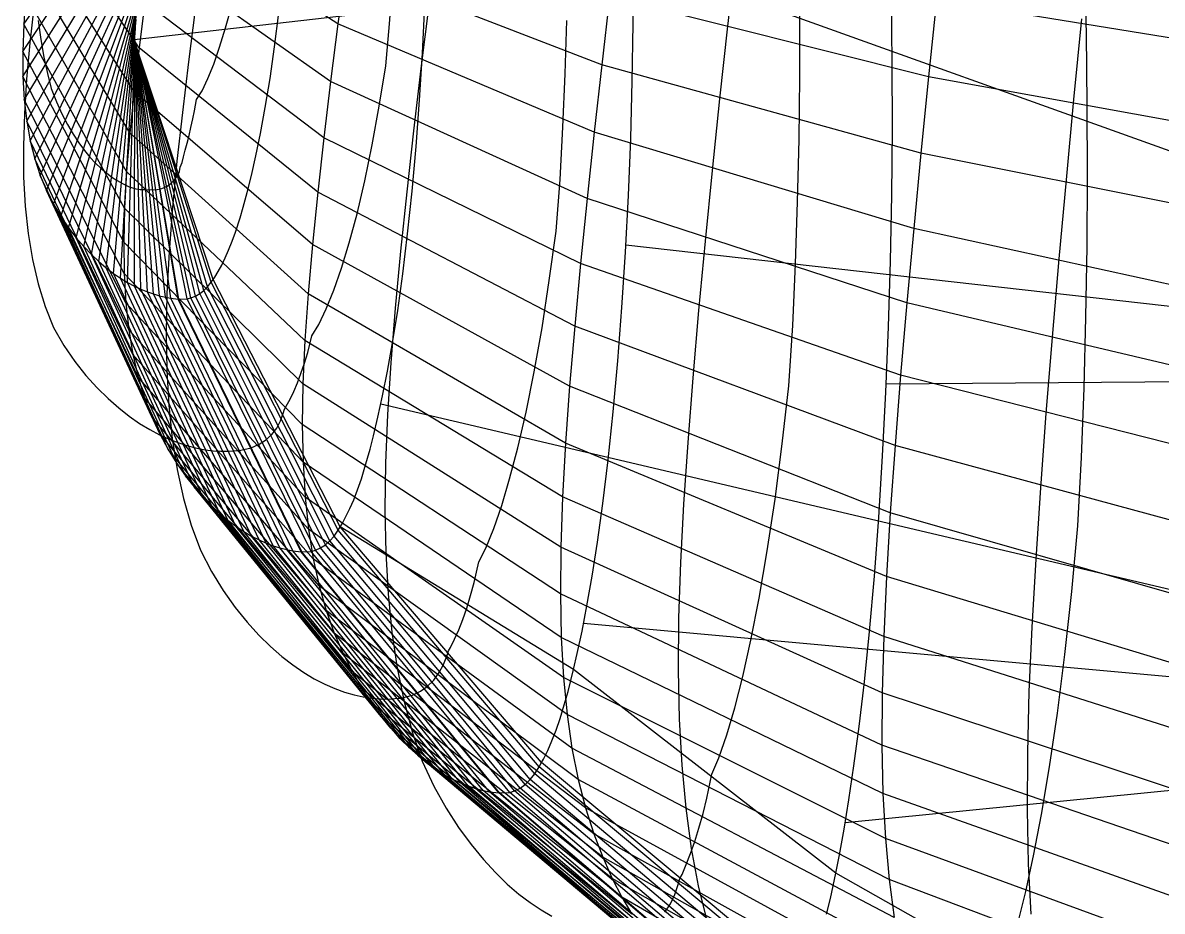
# Model space of a CAD drawing. Extents: x -454 to 454, y -3 to 309.
# Drawn here: x -453.9 to -354, y 82.7 to 160.7 of the extents above; entities that cross this region are included whole.
import ezdxf

# ---------------------------------------------------------------- set-up
doc = ezdxf.new("R2010")
doc.units = 0

msp = doc.modelspace()

# ---------------------------------------------------------------- linework, layer by layer
at = {"layer": 'default', "color": 5, "linetype": 'CONTINUOUS'}
for p, q in [((-453.865, 160.534, 212.493), (-442.811, 176.384, 240.527)), ((-453.946, 158.161, 212.471), (-442.948, 174.638, 240.524)), ((-453.93, 155.958, 212.475), (-443.075, 173.021, 240.52)), ((-453.813, 153.919, 212.507), (-443.193, 171.527, 240.517)), ((-443.739, 158.472, 182.105), (-452.653, 171.717, 212.822)), ((-453.6, 152.042, 212.565), (-443.301, 170.156, 240.515)), ((-426.286, 160.563, 153.62), (-442.04, 170.809, 183.087)), ((-453.293, 150.315, 212.648), (-443.4, 168.899, 240.512)), ((-444.183, 154.647, 181.848), (-453.07, 168.677, 212.709)), ((-452.895, 148.73, 212.756), (-443.49, 167.75, 240.51)), ((-452.411, 147.276, 212.888), (-443.573, 166.699, 240.508)), ((-426.931, 155.514, 153.125), (-442.656, 166.59, 182.731)), ((-444.552, 151.019, 181.635), (-453.418, 165.793, 212.614)), ((-451.855, 145.949, 213.039), (-443.648, 165.745, 240.506)), ((-425.602, 165.692, 154.144), (-426.286, 160.563, 153.62)), ((-403.141, 156.982, 124.529), (-425.602, 165.692, 154.144)), ((-451.245, 144.745, 213.204), (-443.716, 164.883, 240.504)), ((-450.601, 143.656, 213.379), (-443.777, 164.108, 240.503)), ((-453.686, 163.078, 212.542), (-453.865, 160.534, 212.493)), ((-444.832, 147.604, 181.473), (-453.686, 163.078, 212.542)), ((-449.938, 142.68, 213.558), (-443.831, 163.415, 240.501)), ((-449.265, 141.804, 213.741), (-443.88, 162.797, 240.5)), ((-448.59, 141.023, 213.924), (-443.923, 162.248, 240.499)), ((-443.226, 162.467, 182.401), (-443.739, 158.472, 182.105)), ((-427.527, 150.579, 152.668), (-443.226, 162.467, 182.401)), ((-402.441, 162.959, 125.251), (-403.141, 156.982, 124.529)), ((-374.46, 155.926, 97.618), (-402.441, 162.959, 125.251)), ((-373.755, 162.676, 98.508), (-374.46, 155.926, 97.618)), ((-341.496, 157.412, 72.242), (-373.755, 162.676, 98.508)), ((-447.921, 140.327, 214.106), (-443.961, 161.762, 240.498)), ((-447.263, 139.708, 214.284), (-443.995, 161.332, 240.497)), ((-453.865, 160.534, 212.493), (-453.946, 158.161, 212.471)), ((-445.012, 144.404, 181.369), (-453.865, 160.534, 212.493)), ((-446.616, 139.161, 214.46), (-444.025, 160.954, 240.497)), ((-445.983, 138.677, 214.632), (-444.051, 160.622, 240.496)), ((-445.36, 138.251, 214.801), (-444.074, 160.332, 240.495)), ((-444.75, 137.878, 214.966), (-444.094, 160.081, 240.495)), ((-444.094, 160.081, 240.495), (-444.11, 159.866, 240.494)), ((-444.074, 160.332, 240.495), (-444.094, 160.081, 240.495)), ((-444.051, 160.622, 240.496), (-444.074, 160.332, 240.495)), ((-444.025, 160.954, 240.497), (-444.051, 160.622, 240.496)), ((-426.286, 160.563, 153.62), (-426.931, 155.514, 153.125)), ((-403.804, 151.068, 123.845), (-426.286, 160.563, 153.62)), ((-444.163, 159.196, 240.493), (-444.164, 159.179, 240.493)), ((-444.161, 159.222, 240.493), (-444.163, 159.196, 240.493)), ((-437.415, 137.904, 216.956), (-444.163, 159.196, 240.493)), ((-444.159, 159.248, 240.493), (-444.161, 159.222, 240.493)), ((-437.729, 137.508, 216.871), (-444.161, 159.222, 240.493)), ((-444.157, 159.274, 240.493), (-444.159, 159.248, 240.493)), ((-438.056, 137.173, 216.782), (-444.159, 159.248, 240.493)), ((-444.155, 159.3, 240.493), (-444.157, 159.274, 240.493)), ((-438.411, 136.9, 216.686), (-444.157, 159.274, 240.493)), ((-444.153, 159.326, 240.493), (-444.155, 159.3, 240.493)), ((-438.786, 136.688, 216.584), (-444.155, 159.3, 240.493)), ((-444.154, 137.556, 215.128), (-444.11, 159.866, 240.494)), ((-444.151, 159.352, 240.493), (-444.153, 159.326, 240.493)), ((-439.195, 136.538, 216.473), (-444.153, 159.326, 240.493)), ((-444.149, 159.378, 240.493), (-444.151, 159.352, 240.493)), ((-439.525, 136.443, 216.384), (-444.151, 159.352, 240.493)), ((-444.147, 159.404, 240.494), (-444.149, 159.378, 240.493)), ((-440.257, 136.426, 216.185), (-444.149, 159.378, 240.493)), ((-444.145, 159.429, 240.494), (-444.147, 159.404, 240.494)), ((-440.309, 136.426, 216.171), (-444.147, 159.404, 240.494)), ((-444.143, 159.455, 240.494), (-444.145, 159.429, 240.494)), ((-440.958, 136.498, 215.995), (-444.145, 159.429, 240.494)), ((-444.141, 159.481, 240.494), (-444.143, 159.455, 240.494)), ((-441.412, 136.593, 215.872), (-444.143, 159.455, 240.494)), ((-444.139, 159.507, 240.494), (-444.141, 159.481, 240.494)), ((-441.947, 136.717, 215.727), (-444.141, 159.481, 240.494)), ((-444.136, 159.541, 240.494), (-444.139, 159.507, 240.494)), ((-442.469, 136.869, 215.585), (-444.139, 159.507, 240.494)), ((-444.124, 159.687, 240.494), (-444.136, 159.541, 240.494)), ((-443.015, 137.056, 215.437), (-444.136, 159.541, 240.494)), ((-444.11, 159.866, 240.494), (-444.124, 159.687, 240.494)), ((-443.574, 137.283, 215.285), (-444.124, 159.687, 240.494)), ((-453.946, 158.161, 212.471), (-453.93, 155.958, 212.475)), ((-445.084, 141.421, 181.327), (-453.946, 158.161, 212.471)), ((-443.739, 158.472, 182.105), (-444.183, 154.647, 181.848)), ((-428.061, 145.799, 152.259), (-443.739, 158.472, 182.105)), ((-403.141, 156.982, 124.529), (-403.804, 151.068, 123.845)), ((-375.132, 149.237, 96.768), (-403.141, 156.982, 124.529)), ((-453.93, 155.958, 212.475), (-453.813, 153.919, 212.507)), ((-445.047, 138.653, 181.349), (-453.93, 155.958, 212.475)), ((-426.931, 155.514, 153.125), (-427.527, 150.579, 152.668)), ((-404.428, 145.247, 123.201), (-426.931, 155.514, 153.125)), ((-374.46, 155.926, 97.618), (-375.132, 149.237, 96.768)), ((-342.164, 150.049, 71.246), (-374.46, 155.926, 97.618)), ((-444.183, 154.647, 181.848), (-444.552, 151.019, 181.635)), ((-428.521, 141.223, 151.906), (-444.183, 154.647, 181.848)), ((-453.813, 153.919, 212.507), (-453.6, 152.042, 212.565)), ((-444.898, 136.092, 181.435), (-453.813, 153.919, 212.507)), ((-453.6, 152.042, 212.565), (-453.293, 150.315, 212.648)), ((-444.643, 133.734, 181.583), (-453.6, 152.042, 212.565)), ((-444.552, 151.019, 181.635), (-444.832, 147.604, 181.473)), ((-428.901, 136.882, 151.615), (-444.552, 151.019, 181.635)), ((-403.804, 151.068, 123.845), (-404.428, 145.247, 123.201)), ((-375.768, 142.619, 95.966), (-403.804, 151.068, 123.845)), ((-453.293, 150.315, 212.648), (-452.895, 148.73, 212.756)), ((-444.282, 131.567, 181.791), (-453.293, 150.315, 212.648)), ((-427.527, 150.579, 152.668), (-428.061, 145.799, 152.259)), ((-405.003, 139.557, 122.608), (-427.527, 150.579, 152.668)), ((-375.132, 149.237, 96.768), (-375.768, 142.619, 95.966)), ((-342.8, 142.751, 70.296), (-375.132, 149.237, 96.768)), ((-452.895, 148.73, 212.756), (-452.411, 147.276, 212.888)), ((-443.82, 129.579, 182.058), (-452.895, 148.73, 212.756)), ((-452.411, 147.276, 212.888), (-451.855, 145.949, 213.039)), ((-443.262, 127.756, 182.38), (-452.411, 147.276, 212.888)), ((-444.832, 147.604, 181.473), (-445.012, 144.404, 181.369)), ((-429.183, 132.798, 151.399), (-444.832, 147.604, 181.473)), ((-451.855, 145.949, 213.039), (-451.245, 144.745, 213.204)), ((-442.624, 126.094, 182.75), (-451.855, 145.949, 213.039)), ((-428.061, 145.799, 152.259), (-428.521, 141.223, 151.906)), ((-405.517, 134.046, 122.078), (-428.061, 145.799, 152.259)), ((-404.428, 145.247, 123.201), (-405.003, 139.557, 122.608)), ((-376.366, 136.105, 95.21), (-404.428, 145.247, 123.201)), ((-451.245, 144.745, 213.204), (-450.601, 143.656, 213.379)), ((-441.927, 124.587, 183.152), (-451.245, 144.745, 213.204)), ((-445.012, 144.404, 181.369), (-445.084, 141.421, 181.327)), ((-429.358, 128.971, 151.264), (-445.012, 144.404, 181.369)), ((-450.601, 143.656, 213.379), (-449.938, 142.68, 213.558)), ((-441.191, 123.226, 183.578), (-450.601, 143.656, 213.379)), ((-449.938, 142.68, 213.558), (-449.265, 141.804, 213.741)), ((-440.436, 122.005, 184.014), (-449.938, 142.68, 213.558)), ((-375.768, 142.619, 95.966), (-376.366, 136.105, 95.21)), ((-343.401, 135.532, 69.401), (-375.768, 142.619, 95.966)), ((-449.265, 141.804, 213.741), (-448.59, 141.023, 213.924)), ((-439.669, 120.911, 184.457), (-449.265, 141.804, 213.741)), ((-448.59, 141.023, 213.924), (-447.921, 140.327, 214.106)), ((-438.903, 119.935, 184.901), (-448.59, 141.023, 213.924)), ((-445.084, 141.421, 181.327), (-445.047, 138.653, 181.349)), ((-429.416, 125.405, 151.22), (-445.084, 141.421, 181.327)), ((-428.521, 141.223, 151.906), (-428.901, 136.882, 151.615)), ((-405.957, 128.77, 121.624), (-428.521, 141.223, 151.906)), ((-447.921, 140.327, 214.106), (-447.263, 139.708, 214.284)), ((-438.142, 119.068, 185.34), (-447.921, 140.327, 214.106)), ((-447.263, 139.708, 214.284), (-446.616, 139.161, 214.46)), ((-437.395, 118.297, 185.772), (-447.263, 139.708, 214.284)), ((-446.616, 139.161, 214.46), (-445.983, 138.677, 214.632)), ((-436.661, 117.615, 186.197), (-446.616, 139.161, 214.46)), ((-405.003, 139.557, 122.608), (-405.517, 134.046, 122.078)), ((-376.915, 129.739, 94.516), (-405.003, 139.557, 122.608)), ((-445.983, 138.677, 214.632), (-445.36, 138.251, 214.801)), ((-435.943, 117.014, 186.611), (-445.983, 138.677, 214.632)), ((-445.36, 138.251, 214.801), (-444.75, 137.878, 214.966)), ((-435.237, 116.484, 187.019), (-445.36, 138.251, 214.801)), ((-445.047, 138.653, 181.349), (-444.898, 136.092, 181.435)), ((-429.357, 122.096, 151.265), (-445.047, 138.653, 181.349)), ((-437.415, 137.904, 216.956), (-437.244, 138.153, 217.003)), ((-444.75, 137.878, 214.966), (-444.154, 137.556, 215.128)), ((-434.546, 116.021, 187.419), (-444.75, 137.878, 214.966)), ((-444.154, 137.556, 215.128), (-443.574, 137.283, 215.285)), ((-433.871, 115.623, 187.809), (-444.154, 137.556, 215.128)), ((-443.574, 137.283, 215.285), (-443.015, 137.056, 215.437)), ((-433.215, 115.285, 188.188), (-443.574, 137.283, 215.285)), ((-443.015, 137.056, 215.437), (-442.469, 136.869, 215.585)), ((-432.583, 115.005, 188.554), (-443.015, 137.056, 215.437)), ((-438.411, 136.9, 216.686), (-438.056, 137.173, 216.782)), ((-438.056, 137.173, 216.782), (-437.729, 137.508, 216.871)), ((-426.994, 115.202, 191.785), (-438.056, 137.173, 216.782)), ((-437.729, 137.508, 216.871), (-437.415, 137.904, 216.956)), ((-426.628, 115.627, 191.996), (-437.729, 137.508, 216.871)), ((-426.277, 116.127, 192.199), (-437.415, 137.904, 216.956)), ((-444.898, 136.092, 181.435), (-444.643, 133.734, 181.583)), ((-429.176, 119.036, 151.404), (-444.898, 136.092, 181.435)), ((-442.469, 136.869, 215.585), (-441.947, 136.717, 215.727)), ((-431.966, 114.777, 188.91), (-442.469, 136.869, 215.585)), ((-441.947, 136.717, 215.727), (-441.412, 136.593, 215.872)), ((-431.376, 114.591, 189.251), (-441.947, 136.717, 215.727)), ((-441.412, 136.593, 215.872), (-440.958, 136.498, 215.995)), ((-430.772, 114.439, 189.601), (-441.412, 136.593, 215.872)), ((-440.958, 136.498, 215.995), (-440.309, 136.426, 216.171)), ((-430.26, 114.325, 189.896), (-440.958, 136.498, 215.995)), ((-440.309, 136.426, 216.171), (-440.257, 136.426, 216.185)), ((-429.527, 114.241, 190.32), (-440.309, 136.426, 216.171)), ((-440.257, 136.426, 216.185), (-439.525, 136.443, 216.384)), ((-429.469, 114.242, 190.354), (-440.257, 136.426, 216.185)), ((-439.525, 136.443, 216.384), (-439.195, 136.538, 216.473)), ((-428.644, 114.27, 190.831), (-439.525, 136.443, 216.384)), ((-439.195, 136.538, 216.473), (-438.786, 136.688, 216.584)), ((-428.273, 114.393, 191.045), (-439.195, 136.538, 216.473)), ((-438.786, 136.688, 216.584), (-438.411, 136.9, 216.686)), ((-427.813, 114.585, 191.311), (-438.786, 136.688, 216.584)), ((-427.391, 114.855, 191.555), (-438.411, 136.9, 216.686)), ((-428.901, 136.882, 151.615), (-429.183, 132.798, 151.399)), ((-406.316, 123.768, 121.253), (-428.901, 136.882, 151.615)), ((-376.366, 136.105, 95.21), (-376.915, 129.739, 94.516)), ((-343.965, 128.426, 68.559), (-376.366, 136.105, 95.21)), ((-405.517, 134.046, 122.078), (-405.957, 128.77, 121.624)), ((-377.404, 123.573, 93.899), (-405.517, 134.046, 122.078)), ((-444.643, 133.734, 181.583), (-444.282, 131.567, 181.791)), ((-428.879, 116.221, 151.632), (-444.643, 133.734, 181.583)), ((-429.183, 132.798, 151.399), (-429.358, 128.971, 151.264)), ((-406.579, 119.06, 120.982), (-429.183, 132.798, 151.399)), ((-444.282, 131.567, 181.791), (-443.82, 129.579, 182.058)), ((-428.469, 113.633, 151.946), (-444.282, 131.567, 181.791)), ((-443.82, 129.579, 182.058), (-443.262, 127.756, 182.38)), ((-427.949, 111.262, 152.345), (-443.82, 129.579, 182.058)), ((-376.915, 129.739, 94.516), (-377.404, 123.573, 93.899)), ((-344.482, 121.482, 67.788), (-376.915, 129.739, 94.516)), ((-429.358, 128.971, 151.264), (-429.416, 125.405, 151.22)), ((-406.735, 114.651, 120.821), (-429.358, 128.971, 151.264)), ((-405.957, 128.77, 121.624), (-406.316, 123.768, 121.253)), ((-377.82, 117.67, 93.373), (-405.957, 128.77, 121.624)), ((-443.262, 127.756, 182.38), (-442.624, 126.094, 182.75)), ((-427.325, 109.089, 152.823), (-443.262, 127.756, 182.38)), ((-442.624, 126.094, 182.75), (-441.927, 124.587, 183.152)), ((-426.614, 107.109, 153.368), (-442.624, 126.094, 182.75)), ((-429.416, 125.405, 151.22), (-429.357, 122.096, 151.265)), ((-406.774, 110.543, 120.781), (-429.416, 125.405, 151.22)), ((-441.927, 124.587, 183.152), (-441.191, 123.226, 183.578)), ((-425.84, 105.314, 153.962), (-441.927, 124.587, 183.152)), ((-441.191, 123.226, 183.578), (-440.436, 122.005, 184.014)), ((-425.025, 103.694, 154.587), (-441.191, 123.226, 183.578)), ((-406.316, 123.768, 121.253), (-406.579, 119.06, 120.982)), ((-378.157, 112.074, 92.948), (-406.316, 123.768, 121.253)), ((-377.404, 123.573, 93.899), (-377.82, 117.67, 93.373)), ((-344.941, 114.756, 67.104), (-377.404, 123.573, 93.899)), ((-440.436, 122.005, 184.014), (-439.669, 120.911, 184.457)), ((-424.189, 102.243, 155.228), (-440.436, 122.005, 184.014)), ((-429.357, 122.096, 151.265), (-429.176, 119.036, 151.404)), ((-406.697, 106.733, 120.861), (-429.357, 122.096, 151.265)), ((-439.669, 120.911, 184.457), (-438.903, 119.935, 184.901)), ((-423.341, 100.943, 155.878), (-439.669, 120.911, 184.457)), ((-438.903, 119.935, 184.901), (-438.142, 119.068, 185.34)), ((-422.494, 99.785, 156.527), (-438.903, 119.935, 184.901)), ((-438.142, 119.068, 185.34), (-437.395, 118.297, 185.772)), ((-421.655, 98.755, 157.171), (-438.142, 119.068, 185.34)), ((-429.176, 119.036, 151.404), (-428.879, 116.221, 151.632)), ((-406.497, 103.21, 121.067), (-429.176, 119.036, 151.404)), ((-406.579, 119.06, 120.982), (-406.735, 114.651, 120.821)), ((-378.399, 106.808, 92.642), (-406.579, 119.06, 120.982)), ((-437.395, 118.297, 185.772), (-436.661, 117.615, 186.197)), ((-420.831, 97.841, 157.803), (-437.395, 118.297, 185.772)), ((-436.661, 117.615, 186.197), (-435.943, 117.014, 186.611)), ((-420.022, 97.034, 158.423), (-436.661, 117.615, 186.197)), ((-435.943, 117.014, 186.611), (-435.237, 116.484, 187.019)), ((-419.231, 96.322, 159.029), (-435.943, 117.014, 186.611)), ((-377.82, 117.67, 93.373), (-378.157, 112.074, 92.948)), ((-345.329, 108.318, 66.525), (-377.82, 117.67, 93.373)), ((-435.237, 116.484, 187.019), (-434.546, 116.021, 187.419)), ((-418.455, 95.696, 159.625), (-435.237, 116.484, 187.019)), ((-434.546, 116.021, 187.419), (-433.871, 115.623, 187.809)), ((-417.694, 95.15, 160.208), (-434.546, 116.021, 187.419)), ((-428.879, 116.221, 151.632), (-428.469, 113.633, 151.946)), ((-406.182, 99.97, 121.392), (-428.879, 116.221, 151.632)), ((-426.628, 115.627, 191.996), (-426.277, 116.127, 192.199)), ((-426.277, 116.127, 192.199), (-426.086, 116.441, 192.309)), ((-408.635, 95.36, 167.154), (-426.277, 116.127, 192.199)), ((-433.871, 115.623, 187.809), (-433.215, 115.285, 188.188)), ((-416.952, 94.681, 160.777), (-433.871, 115.623, 187.809)), ((-433.215, 115.285, 188.188), (-432.583, 115.005, 188.554)), ((-416.231, 94.283, 161.33), (-433.215, 115.285, 188.188)), ((-432.583, 115.005, 188.554), (-431.966, 114.777, 188.91)), ((-415.536, 93.955, 161.863), (-432.583, 115.005, 188.554)), ((-427.391, 114.855, 191.555), (-426.994, 115.202, 191.785)), ((-426.994, 115.202, 191.785), (-426.628, 115.627, 191.996)), ((-409.414, 94.248, 166.557), (-426.994, 115.202, 191.785)), ((-409.015, 94.759, 166.863), (-426.628, 115.627, 191.996)), ((-431.966, 114.777, 188.91), (-431.376, 114.591, 189.251)), ((-414.859, 93.688, 162.382), (-431.966, 114.777, 188.91)), ((-431.376, 114.591, 189.251), (-430.772, 114.439, 189.601)), ((-414.211, 93.472, 162.879), (-431.376, 114.591, 189.251)), ((-430.772, 114.439, 189.601), (-430.26, 114.325, 189.896)), ((-413.548, 93.297, 163.387), (-430.772, 114.439, 189.601)), ((-430.26, 114.325, 189.896), (-429.527, 114.241, 190.32)), ((-412.986, 93.166, 163.818), (-430.26, 114.325, 189.896)), ((-429.527, 114.241, 190.32), (-429.469, 114.242, 190.354)), ((-412.183, 93.073, 164.434), (-429.527, 114.241, 190.32)), ((-429.469, 114.242, 190.354), (-428.644, 114.27, 190.831)), ((-412.119, 93.074, 164.483), (-429.469, 114.242, 190.354)), ((-428.644, 114.27, 190.831), (-428.273, 114.393, 191.045)), ((-411.215, 93.117, 165.176), (-428.644, 114.27, 190.831)), ((-428.273, 114.393, 191.045), (-427.813, 114.585, 191.311)), ((-410.809, 93.267, 165.487), (-428.273, 114.393, 191.045)), ((-427.813, 114.585, 191.311), (-427.391, 114.855, 191.555)), ((-410.307, 93.502, 165.873), (-427.813, 114.585, 191.311)), ((-409.847, 93.828, 166.225), (-427.391, 114.855, 191.555)), ((-406.735, 114.651, 120.821), (-406.774, 110.543, 120.781)), ((-378.537, 101.878, 92.468), (-406.735, 114.651, 120.821)), ((-428.469, 113.633, 151.946), (-427.949, 111.262, 152.345)), ((-405.753, 96.994, 121.834), (-428.469, 113.633, 151.946)), ((-378.157, 112.074, 92.948), (-378.399, 106.808, 92.642)), ((-345.641, 102.215, 66.059), (-378.157, 112.074, 92.948)), ((-427.949, 111.262, 152.345), (-427.325, 109.089, 152.823)), ((-405.215, 94.268, 122.389), (-427.949, 111.262, 152.345)), ((-406.774, 110.543, 120.781), (-406.697, 106.733, 120.861)), ((-378.558, 97.285, 92.441), (-406.774, 110.543, 120.781)), ((-427.325, 109.089, 152.823), (-426.614, 107.109, 153.368)), ((-404.573, 91.772, 123.051), (-427.325, 109.089, 152.823)), ((-426.614, 107.109, 153.368), (-425.84, 105.314, 153.962)), ((-403.844, 89.497, 123.804), (-426.614, 107.109, 153.368)), ((-406.697, 106.733, 120.861), (-406.497, 103.21, 121.067)), ((-378.465, 93.026, 92.559), (-406.697, 106.733, 120.861)), ((-378.399, 106.808, 92.642), (-378.537, 101.878, 92.468)), ((-345.861, 96.474, 65.731), (-378.399, 106.808, 92.642)), ((-425.84, 105.314, 153.962), (-425.025, 103.694, 154.587)), ((-403.052, 87.438, 124.62), (-425.84, 105.314, 153.962)), ((-425.025, 103.694, 154.587), (-424.189, 102.243, 155.228)), ((-402.219, 85.581, 125.479), (-425.025, 103.694, 154.587)), ((-406.497, 103.21, 121.067), (-406.182, 99.97, 121.392)), ((-378.251, 89.09, 92.83), (-406.497, 103.21, 121.067)), ((-424.189, 102.243, 155.228), (-423.341, 100.943, 155.878)), ((-401.367, 83.917, 126.358), (-424.189, 102.243, 155.228)), ((-378.537, 101.878, 92.468), (-378.558, 97.285, 92.441)), ((-345.98, 91.098, 65.554), (-378.537, 101.878, 92.468)), ((-423.341, 100.943, 155.878), (-422.494, 99.785, 156.527)), ((-400.504, 82.429, 127.249), (-423.341, 100.943, 155.878)), ((-422.494, 99.785, 156.527), (-421.655, 98.755, 157.171)), ((-399.642, 81.103, 128.138), (-422.494, 99.785, 156.527)), ((-406.182, 99.97, 121.392), (-405.753, 96.994, 121.834)), ((-377.923, 85.471, 93.244), (-406.182, 99.97, 121.392)), ((-421.655, 98.755, 157.171), (-420.831, 97.841, 157.803)), ((-398.788, 79.925, 129.019), (-421.655, 98.755, 157.171)), ((-420.831, 97.841, 157.803), (-420.022, 97.034, 158.423)), ((-397.951, 78.881, 129.882), (-420.831, 97.841, 157.803)), ((-420.022, 97.034, 158.423), (-419.231, 96.322, 159.029)), ((-397.129, 77.959, 130.73), (-420.022, 97.034, 158.423)), ((-405.753, 96.994, 121.834), (-405.215, 94.268, 122.389)), ((-377.483, 82.148, 93.799), (-405.753, 96.994, 121.834)), ((-378.558, 97.285, 92.441), (-378.465, 93.026, 92.559)), ((-345.987, 86.091, 65.544), (-378.558, 97.285, 92.441)), ((-419.231, 96.322, 159.029), (-418.455, 95.696, 159.625)), ((-396.327, 77.147, 131.558), (-419.231, 96.322, 159.029)), ((-418.455, 95.696, 159.625), (-417.694, 95.15, 160.208)), ((-395.539, 76.434, 132.371), (-418.455, 95.696, 159.625)), ((-417.694, 95.15, 160.208), (-416.952, 94.681, 160.777)), ((-394.767, 75.812, 133.167), (-417.694, 95.15, 160.208)), ((-409.015, 94.759, 166.863), (-408.635, 95.36, 167.154)), ((-408.635, 95.36, 167.154), (-408.428, 95.738, 167.313)), ((-385.617, 76.144, 142.606), (-408.635, 95.36, 167.154)), ((-416.952, 94.681, 160.777), (-416.231, 94.283, 161.33)), ((-394.015, 75.279, 133.943), (-416.952, 94.681, 160.777)), ((-416.231, 94.283, 161.33), (-415.536, 93.955, 161.863)), ((-393.284, 74.828, 134.696), (-416.231, 94.283, 161.33)), ((-409.847, 93.828, 166.225), (-409.414, 94.248, 166.557)), ((-409.414, 94.248, 166.557), (-409.015, 94.759, 166.863)), ((-386.397, 74.854, 141.801), (-409.414, 94.248, 166.557)), ((-385.998, 75.447, 142.213), (-409.015, 94.759, 166.863)), ((-405.215, 94.268, 122.389), (-404.573, 91.772, 123.051)), ((-376.935, 79.106, 94.492), (-405.215, 94.268, 122.389)), ((-415.536, 93.955, 161.863), (-414.859, 93.688, 162.382)), ((-392.581, 74.457, 135.422), (-415.536, 93.955, 161.863)), ((-414.859, 93.688, 162.382), (-414.211, 93.472, 162.879)), ((-391.895, 74.156, 136.13), (-414.859, 93.688, 162.382)), ((-414.211, 93.472, 162.879), (-413.548, 93.297, 163.387)), ((-391.239, 73.914, 136.806), (-414.211, 93.472, 162.879)), ((-413.548, 93.297, 163.387), (-412.986, 93.166, 163.818)), ((-390.568, 73.719, 137.498), (-413.548, 93.297, 163.387)), ((-412.986, 93.166, 163.818), (-412.183, 93.073, 164.434)), ((-390.001, 73.573, 138.084), (-412.986, 93.166, 163.818)), ((-412.183, 93.073, 164.434), (-412.119, 93.074, 164.483)), ((-389.188, 73.475, 138.922), (-412.183, 93.073, 164.434)), ((-412.119, 93.074, 164.483), (-411.215, 93.117, 165.176)), ((-389.124, 73.476, 138.989), (-412.119, 93.074, 164.483)), ((-411.215, 93.117, 165.176), (-410.809, 93.267, 165.487)), ((-388.211, 73.534, 139.93), (-411.215, 93.117, 165.176)), ((-410.809, 93.267, 165.487), (-410.307, 93.502, 165.873)), ((-387.802, 73.712, 140.352), (-410.809, 93.267, 165.487)), ((-410.307, 93.502, 165.873), (-409.847, 93.828, 166.225)), ((-387.295, 73.987, 140.874), (-410.307, 93.502, 165.873)), ((-386.832, 74.367, 141.352), (-409.847, 93.828, 166.225)), ((-378.465, 93.026, 92.559), (-378.251, 89.09, 92.83)), ((-345.882, 81.45, 65.701), (-378.465, 93.026, 92.559)), ((-404.573, 91.772, 123.051), (-403.844, 89.497, 123.804)), ((-376.284, 76.321, 95.313), (-404.573, 91.772, 123.051)), ((-403.844, 89.497, 123.804), (-403.052, 87.438, 124.62)), ((-375.548, 73.786, 96.244), (-403.844, 89.497, 123.804)), ((-378.251, 89.09, 92.83), (-377.923, 85.471, 93.244)), ((-345.66, 77.162, 66.031), (-378.251, 89.09, 92.83)), ((-403.052, 87.438, 124.62), (-402.219, 85.581, 125.479)), ((-374.75, 71.491, 97.251), (-403.052, 87.438, 124.62)), ((-402.219, 85.581, 125.479), (-401.367, 83.917, 126.358)), ((-373.912, 69.423, 98.31), (-402.219, 85.581, 125.479)), ((-377.923, 85.471, 93.244), (-377.483, 82.148, 93.799)), ((-345.328, 73.22, 66.526), (-377.923, 85.471, 93.244)), ((-401.367, 83.917, 126.358), (-400.504, 82.429, 127.249)), ((-373.055, 67.572, 99.392), (-401.367, 83.917, 126.358))]:
    msp.add_line(p, q, dxfattribs=at)
at = {"layer": 'default', "color": 8, "linetype": 'CONTINUOUS'}
for p, q in [((-298.202, 129.591, 295.527), (-418.384, 172.795, 196.761)), ((-334.782, 171.681, 358.105), (-444.164, 159.179, 240.493)), ((-298.202, 129.591, 295.527), (-401.028, 141.14, 172.987)), ((-298.202, 129.591, 295.527), (-378.182, 128.946, 150.276))]:
    msp.add_line(p, q, dxfattribs=at)
at = {"layer": 'default', "color": 4, "linetype": 'CONTINUOUS'}
for p, q in [((-391.377, 166.795, 108.091), (-392.103, 160.374, 107.26)), ((-360.616, 159.717, 143.39), (-360.743, 166.014, 143.241)), ((-421.752, 160.583, 208.95), (-421.494, 164.355, 209.06)), ((-452.949, 162.266, 195.417), (-453.325, 158.92, 195.26)), ((-436.15, 160.226, 229.883), (-435.609, 162.186, 230.015)), ((-418.325, 162.226, 135.794), (-419.007, 156.669, 135.18)), ((-438.813, 161.827, 165.22), (-439.407, 157.25, 164.822)), ((-385.767, 155.923, 165.102), (-385.764, 161.412, 165.101)), ((-361.046, 161.02, 80.688), (-361.739, 153.93, 79.737)), ((-452.584, 160.867, 225.432), (-452.377, 159.208, 225.502)), ((-436.676, 158.521, 229.754), (-436.15, 160.226, 229.883)), ((-422.092, 156.892, 208.805), (-421.752, 160.583, 208.95)), ((-406.338, 156.177, 187.203), (-406.191, 160.856, 187.302)), ((-392.103, 160.374, 107.26), (-392.799, 154.005, 106.467)), ((-452.377, 159.208, 225.502), (-452.107, 157.663, 225.588)), ((-360.538, 153.472, 143.486), (-360.616, 159.717, 143.39)), ((-453.325, 158.92, 195.26), (-453.615, 155.734, 195.14)), ((-437.193, 157.052, 229.625), (-436.676, 158.521, 229.754)), ((-452.107, 157.663, 225.588), (-451.788, 156.229, 225.685)), ((-439.407, 157.25, 164.822), (-439.943, 152.803, 164.464)), ((-437.702, 155.792, 229.497), (-437.193, 157.052, 229.625)), ((-451.788, 156.229, 225.685), (-451.45, 154.906, 225.786)), ((-422.664, 153.342, 208.558), (-422.092, 156.892, 208.805)), ((-419.007, 156.669, 135.18), (-419.654, 151.194, 134.604)), ((-406.544, 151.515, 187.065), (-406.338, 156.177, 187.203)), ((-453.615, 155.734, 195.14), (-453.809, 152.707, 195.061)), ((-438.219, 154.71, 229.365), (-437.702, 155.792, 229.497)), ((-385.829, 150.44, 165.05), (-385.767, 155.923, 165.102)), ((-451.45, 154.906, 225.786), (-450.998, 153.727, 225.917)), ((-438.693, 153.944, 229.243), (-438.219, 154.71, 229.365)), ((-392.799, 154.005, 106.467), (-393.455, 147.702, 105.714)), ((-450.998, 153.727, 225.917), (-450.511, 152.673, 226.056)), ((-438.869, 152.938, 229.202), (-438.693, 153.944, 229.243)), ((-423.279, 149.957, 208.293), (-422.664, 153.342, 208.558)), ((-361.739, 153.93, 79.737), (-362.402, 146.9, 78.83)), ((-360.514, 147.251, 143.516), (-360.538, 153.472, 143.486)), ((-453.809, 152.707, 195.061), (-453.896, 149.841, 195.027)), ((-450.511, 152.673, 226.056), (-450.026, 151.728, 226.195)), ((-439.943, 152.803, 164.464), (-440.419, 148.531, 164.145)), ((-439.188, 151.488, 229.128), (-439.021, 152.233, 229.166)), ((-439.021, 152.233, 229.166), (-438.869, 152.938, 229.202)), ((-450.026, 151.728, 226.195), (-449.525, 150.887, 226.337)), ((-439.355, 150.784, 229.089), (-439.188, 151.488, 229.128)), ((-419.654, 151.194, 134.604), (-420.252, 145.83, 134.072)), ((-406.804, 146.906, 186.889), (-406.544, 151.515, 187.065)), ((-449.525, 150.887, 226.337), (-449.025, 150.139, 226.478)), ((-449.025, 150.139, 226.478), (-448.539, 149.472, 226.614)), ((-439.695, 149.477, 229.011), (-439.524, 150.115, 229.05)), ((-439.524, 150.115, 229.05), (-439.355, 150.784, 229.089)), ((-385.955, 144.961, 164.937), (-385.829, 150.44, 165.05)), ((-453.896, 149.841, 195.027), (-453.871, 147.131, 195.043)), ((-448.539, 149.472, 226.614), (-448.05, 148.884, 226.751)), ((-439.852, 148.898, 228.972), (-439.695, 149.477, 229.011)), ((-423.931, 146.784, 208.011), (-423.279, 149.957, 208.293)), ((-448.05, 148.884, 226.751), (-447.565, 148.361, 226.887)), ((-447.565, 148.361, 226.887), (-447.086, 147.899, 227.02)), ((-440.419, 148.531, 164.145), (-440.807, 144.452, 163.89)), ((-440.208, 147.62, 228.89), (-440.134, 147.985, 228.908)), ((-440.134, 147.985, 228.908), (-439.948, 148.405, 228.959)), ((-439.948, 148.405, 228.959), (-439.852, 148.898, 228.972)), ((-453.871, 147.131, 195.043), (-453.741, 144.572, 195.101)), ((-447.086, 147.899, 227.02), (-446.608, 147.49, 227.153)), ((-446.608, 147.49, 227.153), (-446.136, 147.124, 227.284)), ((-446.136, 147.124, 227.284), (-445.661, 146.815, 227.415)), ((-440.62, 146.887, 228.782), (-440.371, 147.245, 228.848)), ((-440.371, 147.245, 228.848), (-440.208, 147.62, 228.89)), ((-393.455, 147.702, 105.714), (-394.076, 141.492, 105.008)), ((-360.552, 141.037, 143.479), (-360.514, 147.251, 143.516)), ((-445.661, 146.815, 227.415), (-445.187, 146.553, 227.545)), ((-445.187, 146.553, 227.545), (-444.606, 146.273, 227.71)), ((-444.606, 146.273, 227.71), (-444.034, 146.106, 227.86)), ((-444.034, 146.106, 227.86), (-443.644, 146.049, 227.966)), ((-443.644, 146.049, 227.966), (-443.293, 146.03, 228.06)), ((-443.293, 146.03, 228.06), (-442.92, 145.997, 228.164)), ((-442.92, 145.997, 228.164), (-442.541, 146.04, 228.261)), ((-442.541, 146.04, 228.261), (-442.286, 146.011, 228.335)), ((-442.286, 146.011, 228.335), (-441.749, 146.125, 228.482)), ((-441.749, 146.125, 228.482), (-441.284, 146.32, 228.604)), ((-441.284, 146.32, 228.604), (-440.947, 146.566, 228.696)), ((-440.947, 146.566, 228.696), (-440.62, 146.887, 228.782)), ((-424.618, 143.9, 207.713), (-423.931, 146.784, 208.011)), ((-407.154, 142.395, 186.655), (-406.804, 146.906, 186.889)), ((-362.402, 146.9, 78.83), (-363.026, 139.942, 77.971)), ((-420.252, 145.83, 134.072), (-420.789, 140.619, 133.595)), ((-453.741, 144.572, 195.101), (-453.481, 142.165, 195.217)), ((-440.807, 144.452, 163.89), (-441.102, 140.576, 163.696)), ((-386.133, 139.501, 164.778), (-385.955, 144.961, 164.937)), ((-425.31, 141.344, 207.412), (-424.618, 143.9, 207.713)), ((-453.481, 142.165, 195.217), (-453.099, 139.895, 195.385)), ((-407.744, 138.052, 186.256), (-407.154, 142.395, 186.655)), ((-425.99, 139.125, 207.116), (-425.31, 141.344, 207.412)), ((-394.076, 141.492, 105.008), (-394.649, 135.41, 104.358)), ((-360.652, 134.826, 143.363), (-360.552, 141.037, 143.479)), ((-441.102, 140.576, 163.696), (-441.293, 136.9, 163.574)), ((-420.789, 140.619, 133.595), (-421.263, 135.615, 133.173)), ((-453.099, 139.895, 195.385), (-452.596, 137.76, 195.605)), ((-426.66, 137.215, 206.825), (-425.99, 139.125, 207.116)), ((-386.378, 134.102, 164.558), (-386.133, 139.501, 164.778)), ((-363.026, 139.942, 77.971), (-363.616, 133.087, 77.166)), ((-408.382, 133.91, 185.825), (-407.744, 138.052, 186.256)), ((-452.596, 137.76, 195.605), (-451.976, 135.765, 195.873)), ((-427.318, 135.579, 206.54), (-426.66, 137.215, 206.825)), ((-441.293, 136.9, 163.574), (-441.366, 133.428, 163.529)), ((-451.976, 135.765, 195.873), (-451.246, 133.938, 196.187)), ((-427.981, 134.18, 206.252), (-427.318, 135.579, 206.54)), ((-421.263, 135.615, 133.173), (-421.648, 130.839, 132.837)), ((-394.649, 135.41, 104.358), (-395.161, 129.502, 103.777)), ((-428.572, 133.202, 205.996), (-427.981, 134.18, 206.252)), ((-386.727, 128.819, 164.247), (-386.378, 134.102, 164.558)), ((-360.815, 128.638, 143.177), (-360.652, 134.826, 143.363)), ((-451.246, 133.938, 196.187), (-450.335, 132.352, 196.578)), ((-441.366, 133.428, 163.529), (-441.319, 130.156, 163.567)), ((-428.936, 131.723, 205.839), (-428.572, 133.202, 205.996)), ((-409.062, 130.028, 185.365), (-408.382, 133.91, 185.825)), ((-363.616, 133.087, 77.166), (-364.16, 126.375, 76.426)), ((-450.335, 132.352, 196.578), (-449.38, 130.953, 196.989)), ((-429.222, 130.793, 205.715), (-428.936, 131.723, 205.839)), ((-449.38, 130.953, 196.989), (-448.403, 129.727, 197.411)), ((-441.319, 130.156, 163.567), (-441.142, 127.077, 163.688)), ((-429.533, 129.881, 205.581), (-429.222, 130.793, 205.715)), ((-421.648, 130.839, 132.837), (-421.935, 126.303, 132.587)), ((-409.78, 126.496, 184.878), (-409.062, 130.028, 185.365)), ((-448.403, 129.727, 197.411), (-447.425, 128.646, 197.833)), ((-430.167, 128.316, 205.307), (-429.847, 129.06, 205.445)), ((-429.847, 129.06, 205.445), (-429.533, 129.881, 205.581)), ((-395.161, 129.502, 103.777), (-395.6, 123.829, 103.279)), ((-447.425, 128.646, 197.833), (-446.467, 127.69, 198.247)), ((-430.494, 127.64, 205.165), (-430.167, 128.316, 205.307)), ((-387.307, 123.727, 163.726), (-386.727, 128.819, 164.247)), ((-361.035, 122.517, 142.924), (-360.815, 128.638, 143.177)), ((-446.467, 127.69, 198.247), (-445.518, 126.866, 198.657)), ((-441.142, 127.077, 163.688), (-440.84, 124.189, 163.896)), ((-430.98, 126.773, 204.953), (-430.823, 127.033, 205.022)), ((-430.823, 127.033, 205.022), (-430.494, 127.64, 205.165)), ((-445.518, 126.866, 198.657), (-444.598, 126.138, 199.056)), ((-444.598, 126.138, 199.056), (-443.69, 125.514, 199.449)), ((-431.317, 125.727, 204.812), (-431.089, 126.382, 204.908)), ((-431.089, 126.382, 204.908), (-430.98, 126.773, 204.953)), ((-421.935, 126.303, 132.587), (-422.115, 122.007, 132.436)), ((-410.506, 123.366, 184.384), (-409.78, 126.496, 184.878)), ((-364.16, 126.375, 76.426), (-364.644, 119.857, 75.768)), ((-443.69, 125.514, 199.449), (-442.806, 124.976, 199.832)), ((-432.097, 124.531, 204.476), (-431.643, 125.088, 204.672)), ((-431.643, 125.088, 204.672), (-431.317, 125.727, 204.812)), ((-442.806, 124.976, 199.832), (-441.943, 124.505, 200.206)), ((-441.943, 124.505, 200.206), (-441.094, 124.115, 200.574)), ((-441.094, 124.115, 200.574), (-440.266, 123.794, 200.933)), ((-440.84, 124.189, 163.896), (-440.409, 121.475, 164.19)), ((-433.199, 123.68, 203.995), (-432.64, 124.043, 204.242)), ((-432.64, 124.043, 204.242), (-432.097, 124.531, 204.476)), ((-440.266, 123.794, 200.933), (-439.463, 123.537, 201.281)), ((-439.463, 123.537, 201.281), (-438.687, 123.343, 201.617)), ((-438.687, 123.343, 201.617), (-437.95, 123.201, 201.936)), ((-437.95, 123.201, 201.936), (-437.246, 123.117, 202.242)), ((-437.246, 123.117, 202.242), (-436.564, 123.085, 202.534)), ((-436.564, 123.085, 202.534), (-435.918, 123.068, 202.82)), ((-435.918, 123.068, 202.82), (-435.11, 123.145, 203.165)), ((-435.11, 123.145, 203.165), (-434.813, 123.148, 203.293)), ((-434.813, 123.148, 203.293), (-433.896, 123.379, 203.705)), ((-433.896, 123.379, 203.705), (-433.199, 123.68, 203.995)), ((-411.227, 120.646, 183.895), (-410.506, 123.366, 184.384)), ((-395.6, 123.829, 103.279), (-395.975, 118.422, 102.863)), ((-387.938, 118.87, 163.159), (-387.307, 123.727, 163.726)), ((-422.115, 122.007, 132.436), (-422.169, 117.953, 132.392)), ((-361.35, 116.526, 142.566), (-361.035, 122.517, 142.924)), ((-440.409, 121.475, 164.19), (-439.847, 118.933, 164.571)), ((-411.923, 118.301, 183.422), (-411.227, 120.646, 183.895)), ((-364.644, 119.857, 75.768), (-365.056, 113.599, 75.208)), ((-439.847, 118.933, 164.571), (-439.16, 116.566, 165.034)), ((-412.613, 116.29, 182.955), (-411.923, 118.301, 183.422)), ((-395.975, 118.422, 102.863), (-396.241, 113.29, 102.569)), ((-388.614, 114.317, 162.551), (-387.938, 118.87, 163.159)), ((-422.169, 117.953, 132.392), (-422.1, 114.137, 132.462)), ((-439.16, 116.566, 165.034), (-438.358, 114.399, 165.572)), ((-413.304, 114.566, 182.486), (-412.613, 116.29, 182.955)), ((-361.901, 110.749, 141.933), (-361.35, 116.526, 142.566)), ((-438.358, 114.399, 165.572), (-437.39, 112.503, 166.221)), ((-422.1, 114.137, 132.462), (-421.895, 110.55, 132.65)), ((-413.915, 113.355, 182.072), (-413.304, 114.566, 182.486)), ((-389.324, 110.172, 161.911), (-388.614, 114.317, 162.551)), ((-414.326, 111.55, 181.795), (-413.915, 113.355, 182.072)), ((-396.241, 113.29, 102.569), (-396.4, 108.433, 102.399)), ((-365.056, 113.599, 75.208), (-365.396, 107.635, 74.757)), ((-437.39, 112.503, 166.221), (-436.352, 110.842, 166.918)), ((-414.645, 110.417, 181.579), (-414.326, 111.55, 181.795)), ((-436.352, 110.842, 166.918), (-435.314, 109.366, 167.617)), ((-421.895, 110.55, 132.65), (-421.56, 107.192, 132.956)), ((-414.992, 109.306, 181.346), (-414.645, 110.417, 181.579)), ((-390.051, 106.498, 161.252), (-389.324, 110.172, 161.911)), ((-362.505, 105.239, 141.241), (-361.901, 110.749, 141.933)), ((-435.314, 109.366, 167.617), (-434.263, 108.072, 168.325)), ((-415.342, 108.308, 181.109), (-414.992, 109.306, 181.346)), ((-434.263, 108.072, 168.325), (-433.232, 106.926, 169.02)), ((-415.697, 107.404, 180.869), (-415.342, 108.308, 181.109)), ((-396.4, 108.433, 102.399), (-396.435, 103.856, 102.365)), ((-421.56, 107.192, 132.956), (-421.09, 104.043, 133.383)), ((-416.06, 106.586, 180.624), (-415.697, 107.404, 180.869)), ((-365.396, 107.635, 74.757), (-365.651, 101.98, 74.42)), ((-433.232, 106.926, 169.02), (-432.212, 105.936, 169.707)), ((-416.425, 105.849, 180.376), (-416.06, 106.586, 180.624)), ((-390.775, 103.303, 160.599), (-390.051, 106.498, 161.252)), ((-432.212, 105.936, 169.707), (-431.223, 105.062, 170.376)), ((-431.223, 105.062, 170.376), (-430.246, 104.31, 171.035)), ((-417.034, 104.347, 179.968), (-416.746, 105.091, 180.159)), ((-416.746, 105.091, 180.159), (-416.598, 105.536, 180.257)), ((-416.598, 105.536, 180.257), (-416.425, 105.849, 180.376)), ((-363.154, 100.072, 140.495), (-362.505, 105.239, 141.241)), ((-430.246, 104.31, 171.035), (-429.296, 103.661, 171.677)), ((-421.09, 104.043, 133.383), (-420.483, 101.1, 133.93)), ((-417.409, 103.635, 179.717), (-417.034, 104.347, 179.968)), ((-429.296, 103.661, 171.677), (-428.368, 103.093, 172.304)), ((-428.368, 103.093, 172.304), (-427.455, 102.62, 172.921)), ((-418.45, 102.427, 179.016), (-417.884, 102.988, 179.397)), ((-417.884, 102.988, 179.397), (-417.409, 103.635, 179.717)), ((-396.435, 103.856, 102.365), (-396.349, 99.553, 102.475)), ((-391.477, 100.546, 159.966), (-390.775, 103.303, 160.599)), ((-427.455, 102.62, 172.921), (-426.567, 102.231, 173.522)), ((-426.567, 102.231, 173.522), (-425.704, 101.918, 174.105)), ((-419.748, 101.666, 178.147), (-419.04, 102.007, 178.61)), ((-419.04, 102.007, 178.61), (-418.45, 102.427, 179.016)), ((-425.704, 101.918, 174.105), (-424.872, 101.679, 174.667)), ((-424.872, 101.679, 174.667), (-424.079, 101.504, 175.202)), ((-424.079, 101.504, 175.202), (-423.323, 101.395, 175.714)), ((-423.323, 101.395, 175.714), (-422.584, 101.346, 176.21)), ((-422.584, 101.346, 176.21), (-421.898, 101.318, 176.683)), ((-421.898, 101.318, 176.683), (-421.02, 101.39, 177.268)), ((-421.02, 101.39, 177.268), (-420.733, 101.397, 177.46)), ((-420.733, 101.397, 177.46), (-419.748, 101.666, 178.147)), ((-420.483, 101.1, 133.93), (-419.747, 98.364, 134.589)), ((-365.651, 101.98, 74.42), (-365.792, 96.632, 74.242)), ((-392.172, 98.181, 159.339), (-391.477, 100.546, 159.966)), ((-363.839, 95.368, 139.708), (-363.154, 100.072, 140.495)), ((-396.349, 99.553, 102.475), (-396.127, 95.515, 102.733)), ((-419.747, 98.364, 134.589), (-418.895, 95.863, 135.348)), ((-392.872, 96.15, 158.708), (-392.172, 98.181, 159.339)), ((-393.481, 94.717, 158.16), (-392.872, 96.15, 158.708)), ((-365.792, 96.632, 74.242), (-365.81, 91.594, 74.225)), ((-418.895, 95.863, 135.348), (-417.878, 93.673, 136.256)), ((-396.127, 95.515, 102.733), (-395.776, 91.742, 103.14)), ((-364.542, 91.195, 138.894), (-363.839, 95.368, 139.708)), ((-393.925, 92.61, 157.762), (-393.481, 94.717, 158.16)), ((-417.878, 93.673, 136.256), (-416.791, 91.753, 137.225)), ((-394.254, 91.282, 157.465), (-393.925, 92.61, 157.762)), ((-416.791, 91.753, 137.225), (-415.706, 90.048, 138.197)), ((-395.776, 91.742, 103.14), (-395.293, 88.21, 103.699)), ((-394.612, 89.981, 157.144), (-394.254, 91.282, 157.465)), ((-365.81, 91.594, 74.225), (-365.71, 86.864, 74.375)), ((-365.244, 87.567, 138.085), (-364.542, 91.195, 138.894)), ((-415.706, 90.048, 138.197), (-414.608, 88.552, 139.179)), ((-394.974, 88.811, 156.819), (-394.612, 89.981, 157.144)), ((-414.608, 88.552, 139.179), (-413.532, 87.229, 140.144)), ((-395.342, 87.753, 156.488), (-394.974, 88.811, 156.819)), ((-395.293, 88.21, 103.699), (-394.675, 84.915, 104.408)), ((-413.532, 87.229, 140.144), (-412.468, 86.084, 141.098)), ((-395.719, 86.796, 156.149), (-395.342, 87.753, 156.488)), ((-365.926, 84.433, 137.301), (-365.244, 87.567, 138.085)), ((-412.468, 86.084, 141.098), (-411.43, 85.084, 142.03)), ((-396.099, 85.934, 155.807), (-395.719, 86.796, 156.149)), ((-365.71, 86.864, 74.375), (-365.477, 82.429, 74.7)), ((-411.43, 85.084, 142.03), (-410.42, 84.204, 142.936)), ((-396.722, 84.177, 155.252), (-396.422, 85.041, 155.518)), ((-396.422, 85.041, 155.518), (-396.277, 85.568, 155.644)), ((-396.277, 85.568, 155.644), (-396.099, 85.934, 155.807)), ((-410.42, 84.204, 142.936), (-409.432, 83.453, 143.825)), ((-397.115, 83.357, 154.902), (-396.722, 84.177, 155.252)), ((-394.675, 84.915, 104.408), (-393.929, 81.859, 105.26)), ((-366.602, 81.743, 136.524), (-365.926, 84.433, 137.301)), ((-409.432, 83.453, 143.825), (-408.462, 82.807, 144.697)), ((-397.608, 82.616, 154.46), (-397.115, 83.357, 154.902)), ((-408.462, 82.807, 144.697), (-407.519, 82.25, 145.544))]:
    msp.add_line(p, q, dxfattribs=at)
at = {"layer": 'default', "color": 3, "linetype": 'CONTINUOUS'}
for p, q in [((-400.389, 160.575, 173.477), (-400.374, 165.619, 173.489)), ((-377.654, 157.147, 150.82), (-377.723, 162.988, 150.749)), ((-418.862, 158.013, 196.485), (-418.653, 162.204, 196.606)), ((-431.85, 158.56, 218.466), (-431.481, 161.537, 218.566)), ((-400.463, 155.542, 173.42), (-400.389, 160.575, 173.477)), ((-432.249, 155.768, 218.358), (-431.85, 158.56, 218.466)), ((-419.123, 153.869, 196.334), (-418.862, 158.013, 196.485)), ((-377.642, 151.337, 150.832), (-377.654, 157.147, 150.82)), ((-432.665, 153.224, 218.245), (-432.249, 155.768, 218.358)), ((-400.602, 150.514, 173.314), (-400.463, 155.542, 173.42)), ((-433.086, 150.961, 218.131), (-432.665, 153.224, 218.245)), ((-419.43, 149.813, 196.156), (-419.123, 153.869, 196.334)), ((-377.689, 145.54, 150.783), (-377.642, 151.337, 150.832)), ((-433.496, 148.983, 218.02), (-433.086, 150.961, 218.131)), ((-400.802, 145.502, 173.161), (-400.602, 150.514, 173.314)), ((-433.886, 147.268, 217.914), (-433.496, 148.983, 218.02)), ((-419.783, 145.889, 195.953), (-419.43, 149.813, 196.156)), ((-434.256, 145.783, 217.813), (-433.886, 147.268, 217.914)), ((-434.607, 144.49, 217.718), (-434.256, 145.783, 217.813)), ((-420.175, 142.144, 195.726), (-419.783, 145.889, 195.953)), ((-401.059, 140.546, 172.964), (-400.802, 145.502, 173.161)), ((-377.803, 139.747, 150.667), (-377.689, 145.54, 150.783)), ((-434.882, 143.559, 217.644), (-434.607, 144.49, 217.718)), ((-420.601, 138.631, 195.48), (-420.175, 142.144, 195.726)), ((-401.368, 135.695, 172.727), (-401.059, 140.546, 172.964)), ((-377.977, 133.973, 150.487), (-377.803, 139.747, 150.667)), ((-421.049, 135.429, 195.221), (-420.601, 138.631, 195.48)), ((-421.505, 132.581, 194.957), (-421.049, 135.429, 195.221)), ((-401.727, 131.001, 172.451), (-401.368, 135.695, 172.727)), ((-378.21, 128.263, 150.247), (-377.977, 133.973, 150.487)), ((-421.95, 130.091, 194.7), (-421.505, 132.581, 194.957)), ((-402.13, 126.52, 172.142), (-401.727, 131.001, 172.451)), ((-422.377, 127.931, 194.453), (-421.95, 130.091, 194.7)), ((-378.495, 122.672, 149.952), (-378.21, 128.263, 150.247)), ((-422.781, 126.061, 194.22), (-422.377, 127.931, 194.453)), ((-423.166, 124.433, 193.997), (-422.781, 126.061, 194.22)), ((-402.572, 122.317, 171.803), (-402.13, 126.52, 172.142)), ((-423.468, 123.259, 193.823), (-423.166, 124.433, 193.997)), ((-403.041, 118.485, 171.444), (-402.572, 122.317, 171.803)), ((-378.832, 117.262, 149.605), (-378.495, 122.672, 149.952)), ((-403.521, 115.076, 171.076), (-403.041, 118.485, 171.444)), ((-379.215, 112.097, 149.21), (-378.832, 117.262, 149.605)), ((-403.991, 112.096, 170.715), (-403.521, 115.076, 171.076)), ((-404.443, 109.509, 170.368), (-403.991, 112.096, 170.715)), ((-379.639, 107.252, 148.772), (-379.215, 112.097, 149.21)), ((-404.874, 107.27, 170.038), (-404.443, 109.509, 170.368)), ((-405.284, 105.32, 169.724), (-404.874, 107.27, 170.038)), ((-380.091, 102.834, 148.306), (-379.639, 107.252, 148.772)), ((-405.607, 103.914, 169.476), (-405.284, 105.32, 169.724)), ((-380.558, 98.902, 147.824), (-380.091, 102.834, 148.306)), ((-381.017, 95.465, 147.351), (-380.558, 98.902, 147.824)), ((-381.459, 92.482, 146.894), (-381.017, 95.465, 147.351)), ((-381.882, 89.898, 146.459), (-381.459, 92.482, 146.894)), ((-382.286, 87.647, 146.042), (-381.882, 89.898, 146.459)), ((-382.604, 86.026, 145.714), (-382.286, 87.647, 146.042))]:
    msp.add_line(p, q, dxfattribs=at)
at = {"layer": 'default', "color": 1, "linetype": 'CONTINUOUS'}
for p, q in [((-444.056, 160.561, 240.496), (-444.001, 161.251, 240.497)), ((-444.11, 159.87, 240.494), (-444.056, 160.561, 240.496)), ((-444.164, 159.179, 240.493), (-444.11, 159.87, 240.494)), ((-437.244, 138.153, 217.003), (-444.164, 159.179, 240.493)), ((-435.292, 142.286, 217.532), (-434.882, 143.559, 217.644)), ((-435.575, 141.494, 217.455), (-435.292, 142.286, 217.532)), ((-435.88, 140.718, 217.373), (-435.575, 141.494, 217.455)), ((-436.487, 139.41, 217.208), (-436.183, 140.028, 217.29)), ((-436.183, 140.028, 217.29), (-435.88, 140.718, 217.373)), ((-436.794, 138.855, 217.125), (-436.487, 139.41, 217.208)), ((-437.244, 138.153, 217.003), (-437.104, 138.355, 217.041)), ((-426.086, 116.441, 192.309), (-437.244, 138.153, 217.003)), ((-437.104, 138.355, 217.041), (-436.794, 138.855, 217.125)), ((-300.448, 98.473, 292), (-422.534, 127.203, 194.362)), ((-423.92, 121.656, 193.561), (-423.468, 123.259, 193.823)), ((-424.232, 120.658, 193.381), (-423.92, 121.656, 193.561)), ((-424.57, 119.68, 193.186), (-424.232, 120.658, 193.381)), ((-424.906, 118.809, 192.991), (-424.57, 119.68, 193.186)), ((-425.585, 117.329, 192.599), (-425.244, 118.029, 192.796)), ((-425.244, 118.029, 192.796), (-424.906, 118.809, 192.991)), ((-425.93, 116.697, 192.399), (-425.585, 117.329, 192.599)), ((-426.086, 116.441, 192.309), (-425.93, 116.697, 192.399)), ((-408.428, 95.738, 167.313), (-426.086, 116.441, 192.309)), ((-405.607, 103.914, 169.476), (-426.086, 116.441, 192.309)), ((-300.448, 98.473, 292), (-404.746, 107.937, 170.137)), ((-406.09, 101.993, 169.106), (-405.607, 103.914, 169.476)), ((-382.604, 86.026, 145.714), (-405.607, 103.914, 169.476)), ((-406.426, 100.796, 168.848), (-406.09, 101.993, 169.106)), ((-406.789, 99.624, 168.57), (-406.426, 100.796, 168.848)), ((-407.151, 98.58, 168.292), (-406.789, 99.624, 168.57)), ((-407.516, 97.644, 168.013), (-407.151, 98.58, 168.292)), ((-300.448, 98.473, 292), (-381.789, 90.466, 146.554)), ((-407.885, 96.804, 167.729), (-407.516, 97.644, 168.013)), ((-408.428, 95.738, 167.313), (-408.259, 96.045, 167.443)), ((-408.259, 96.045, 167.443), (-407.885, 96.804, 167.729)), ((-385.409, 76.581, 142.82), (-408.428, 95.738, 167.313)), ((-383.082, 83.808, 145.22), (-382.604, 86.026, 145.714)), ((-354.357, 70.112, 123.009), (-382.604, 86.026, 145.714)), ((-383.415, 82.427, 144.877), (-383.082, 83.808, 145.22))]:
    msp.add_line(p, q, dxfattribs=at)

doc.saveas('drawing.dxf')
